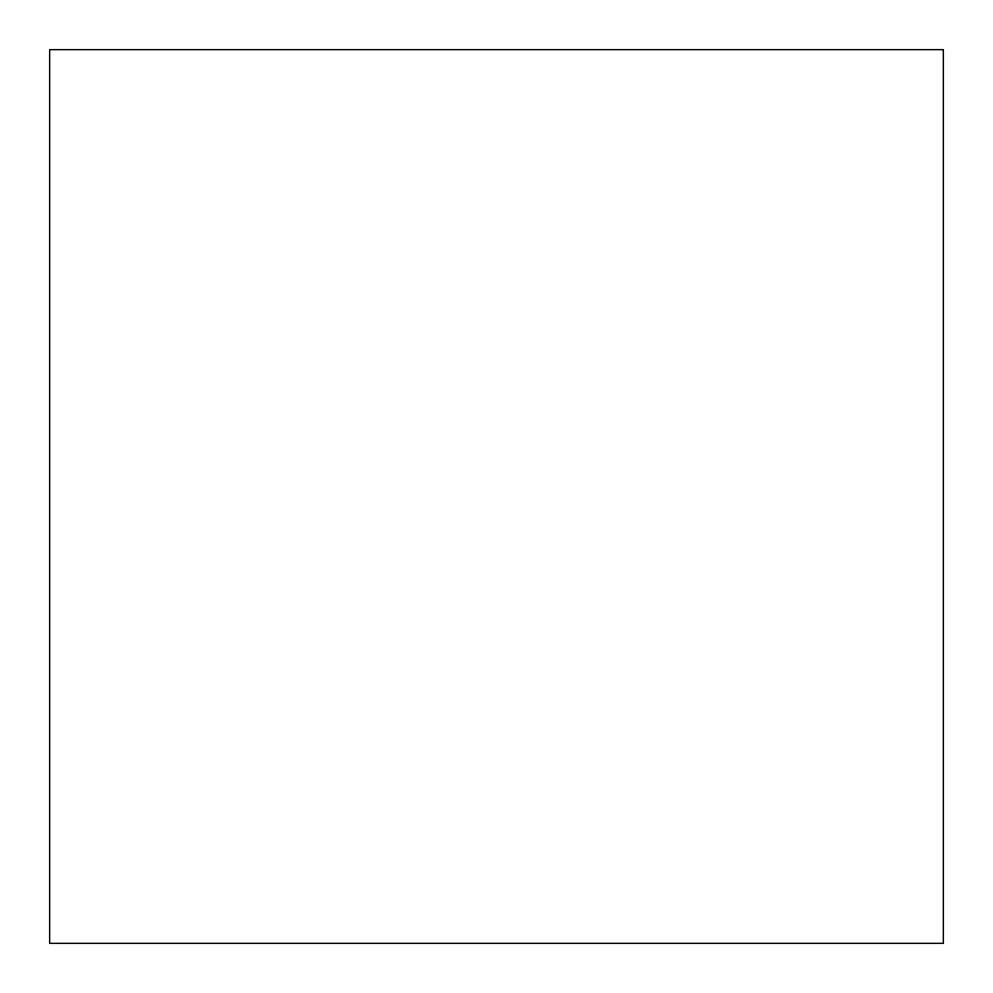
<?xml version="1.0" encoding="UTF-8"?>
<svg xmlns="http://www.w3.org/2000/svg" width="993" height="993" viewBox="0 0 993 993"><rect width="100%" height="100%" fill="white"/><g stroke="black" fill="none" stroke-linecap="round" stroke-linejoin="round"><path stroke-width="1.49" d="M943.35 49.65L49.65 49.65L49.65 943.35L943.35 943.35L943.35 49.65"/></g></svg>
